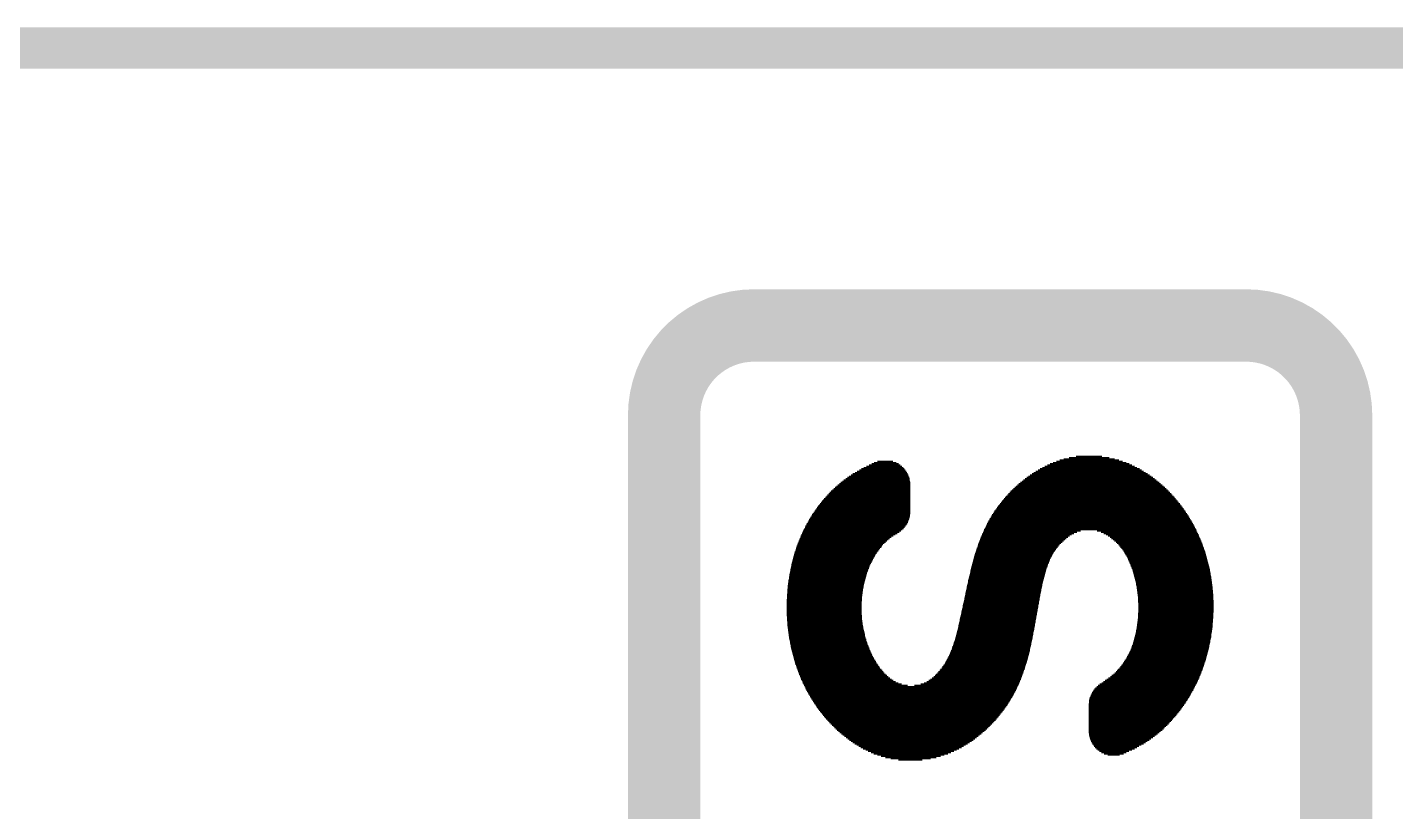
# Model space of a CAD drawing. Extents: x 1.8 to 21.7, y 5 to 12.1.
# Drawn here: x 18.251 to 19.575, y 10.527 to 11.285 of the extents above; entities that cross this region are included whole.
import ezdxf

# ---------------------------------------------------------------- set-up
doc = ezdxf.new("R2010")
doc.units = 0
doc.header["$MEASUREMENT"] = 0
doc.layers.get('0').update_dxf_attribs({"linetype": 'CONTINUOUS'})

msp = doc.modelspace()

# ---------------------------------------------------------------- linework, layer by layer
at = {"linetype": 'CONTINUOUS'}
for p, q in [((19.2503, 10.8668), (19.3072, 10.8668)), ((19.2542, 10.868), (19.303, 10.868)), ((19.2592, 10.8692), (19.2978, 10.8692)), ((19.266, 10.8704), (19.2907, 10.8704)), ((19.05, 10.8536), (19.1028, 10.8536)), ((19.0521, 10.8548), (19.1022, 10.8548)), ((19.0542, 10.856), (19.1014, 10.856)), ((19.0563, 10.8572), (19.1006, 10.8572)), ((19.0583, 10.8584), (19.0996, 10.8584)), ((19.0606, 10.8596), (19.0985, 10.8596)), ((19.0631, 10.8608), (19.0972, 10.8608)), ((19.0657, 10.862), (19.0957, 10.862)), ((19.0682, 10.8632), (19.094, 10.8632)), ((19.0707, 10.8644), (19.0918, 10.8644)), ((19.0739, 10.8656), (19.0887, 10.8656)), ((19.2233, 10.8536), (19.335, 10.8536)), ((19.2251, 10.8548), (19.3331, 10.8548)), ((19.2271, 10.856), (19.3312, 10.856)), ((19.2291, 10.8572), (19.3291, 10.8572)), ((19.2311, 10.8584), (19.3271, 10.8584)), ((19.2334, 10.8596), (19.3248, 10.8596)), ((19.2357, 10.8608), (19.3224, 10.8608)), ((19.2381, 10.862), (19.3199, 10.862)), ((19.2408, 10.8632), (19.3171, 10.8632)), ((19.2436, 10.8644), (19.3142, 10.8644)), ((19.2468, 10.8656), (19.3108, 10.8656)), ((19.0327, 10.8404), (19.1054, 10.8404)), ((19.0341, 10.8416), (19.1054, 10.8416)), ((19.0355, 10.8428), (19.1054, 10.8428)), ((19.0369, 10.844), (19.1054, 10.844)), ((19.0384, 10.8452), (19.1053, 10.8452)), ((19.0398, 10.8464), (19.1051, 10.8464)), ((19.0413, 10.8476), (19.1049, 10.8476)), ((19.0431, 10.8488), (19.1046, 10.8488)), ((19.0448, 10.85), (19.1043, 10.85)), ((19.0465, 10.8512), (19.1039, 10.8512)), ((19.0482, 10.8524), (19.1034, 10.8524)), ((19.2066, 10.8404), (19.3517, 10.8404)), ((19.208, 10.8416), (19.3504, 10.8416)), ((19.2093, 10.8428), (19.3491, 10.8428)), ((19.2106, 10.844), (19.3477, 10.844)), ((19.2121, 10.8452), (19.3463, 10.8452)), ((19.2136, 10.8464), (19.3448, 10.8464)), ((19.215, 10.8476), (19.3433, 10.8476)), ((19.2166, 10.8488), (19.3418, 10.8488)), ((19.2182, 10.85), (19.3401, 10.85)), ((19.2198, 10.8512), (19.3385, 10.8512)), ((19.2215, 10.8524), (19.3368, 10.8524)), ((19.0203, 10.8271), (19.1054, 10.8271)), ((19.0213, 10.8283), (19.1054, 10.8283)), ((19.0223, 10.8295), (19.1054, 10.8295)), ((19.0234, 10.8307), (19.1054, 10.8307)), ((19.0245, 10.8319), (19.1054, 10.8319)), ((19.0255, 10.8331), (19.1054, 10.8331)), ((19.0266, 10.8343), (19.1054, 10.8343)), ((19.0278, 10.8355), (19.1054, 10.8355)), ((19.029, 10.8368), (19.1054, 10.8368)), ((19.0302, 10.838), (19.1054, 10.838)), ((19.0315, 10.8392), (19.1054, 10.8392)), ((19.1943, 10.8271), (19.3641, 10.8271)), ((19.1952, 10.8283), (19.3631, 10.8283)), ((19.1962, 10.8295), (19.3621, 10.8295)), ((19.1973, 10.8307), (19.3611, 10.8307)), ((19.1984, 10.8319), (19.36, 10.8319)), ((19.1995, 10.8331), (19.3589, 10.8331)), ((19.2006, 10.8343), (19.3578, 10.8343)), ((19.2017, 10.8355), (19.3566, 10.8355)), ((19.2029, 10.8368), (19.3554, 10.8368)), ((19.2041, 10.838), (19.3542, 10.838)), ((19.2053, 10.8392), (19.353, 10.8392)), ((19.0106, 10.8139), (19.1052, 10.8139)), ((19.0114, 10.8151), (19.1053, 10.8151)), ((19.0122, 10.8163), (19.1054, 10.8163)), ((19.0131, 10.8175), (19.1054, 10.8175)), ((19.0139, 10.8187), (19.1054, 10.8187)), ((19.0148, 10.8199), (19.1054, 10.8199)), ((19.0156, 10.8211), (19.1054, 10.8211)), ((19.0165, 10.8223), (19.1054, 10.8223)), ((19.0175, 10.8235), (19.1054, 10.8235)), ((19.0184, 10.8247), (19.1054, 10.8247)), ((19.0193, 10.8259), (19.1054, 10.8259)), ((19.1848, 10.8139), (19.3738, 10.8139)), ((19.1856, 10.8151), (19.373, 10.8151)), ((19.1863, 10.8163), (19.3722, 10.8163)), ((19.1871, 10.8175), (19.3713, 10.8175)), ((19.1879, 10.8187), (19.3705, 10.8187)), ((19.1888, 10.8199), (19.3697, 10.8199)), ((19.1896, 10.8211), (19.3688, 10.8211)), ((19.1905, 10.8223), (19.3679, 10.8223)), ((19.1914, 10.8235), (19.367, 10.8235)), ((19.1923, 10.8247), (19.3661, 10.8247)), ((19.1933, 10.8259), (19.3651, 10.8259)), ((19.0031, 10.8006), (19.099, 10.8006)), ((19.0037, 10.8018), (19.1, 10.8018)), ((19.0043, 10.8031), (19.101, 10.8031)), ((19.005, 10.8043), (19.1018, 10.8043)), ((19.0056, 10.8055), (19.1025, 10.8055)), ((19.0063, 10.8067), (19.1031, 10.8067)), ((19.007, 10.8079), (19.1036, 10.8079)), ((19.0076, 10.8091), (19.1041, 10.8091)), ((19.0084, 10.8103), (19.1045, 10.8103)), ((19.0091, 10.8115), (19.1048, 10.8115)), ((19.0099, 10.8127), (19.105, 10.8127)), ((19.1776, 10.8006), (19.3813, 10.8006)), ((19.1782, 10.8018), (19.3807, 10.8018)), ((19.1788, 10.8031), (19.3801, 10.8031)), ((19.1794, 10.8043), (19.3794, 10.8043)), ((19.18, 10.8055), (19.3788, 10.8055)), ((19.1806, 10.8067), (19.3781, 10.8067)), ((19.1813, 10.8079), (19.3774, 10.8079)), ((19.182, 10.8091), (19.3767, 10.8091)), ((19.1826, 10.8103), (19.376, 10.8103)), ((19.1833, 10.8115), (19.3753, 10.8115)), ((19.184, 10.8127), (19.3745, 10.8127)), ((18.9973, 10.7874), (19.0814, 10.7874)), ((18.9977, 10.7886), (19.0827, 10.7886)), ((18.9982, 10.7898), (19.084, 10.7898)), ((18.9987, 10.791), (19.0855, 10.791)), ((18.9992, 10.7922), (19.0871, 10.7922)), ((18.9997, 10.7934), (19.0889, 10.7934)), ((19.0002, 10.7946), (19.0909, 10.7946)), ((19.0008, 10.7958), (19.0929, 10.7958)), ((19.0013, 10.797), (19.0948, 10.797)), ((19.0019, 10.7982), (19.0964, 10.7982)), ((19.0025, 10.7994), (19.0978, 10.7994)), ((19.1721, 10.7874), (19.2523, 10.7874)), ((19.1726, 10.7886), (19.2536, 10.7886)), ((19.173, 10.7898), (19.2549, 10.7898)), ((19.1735, 10.791), (19.2563, 10.791)), ((19.1739, 10.7922), (19.2579, 10.7922)), ((19.1744, 10.7934), (19.2596, 10.7934)), ((19.1749, 10.7946), (19.2616, 10.7946)), ((19.1755, 10.7958), (19.2638, 10.7958)), ((19.176, 10.797), (19.2665, 10.797)), ((19.1765, 10.7982), (19.2701, 10.7982)), ((19.177, 10.7994), (19.3819, 10.7994)), ((19.2864, 10.7982), (19.3825, 10.7982)), ((19.29, 10.797), (19.3831, 10.797)), ((19.2927, 10.7958), (19.3837, 10.7958)), ((19.2949, 10.7946), (19.3842, 10.7946)), ((19.2969, 10.7934), (19.3847, 10.7934)), ((19.2987, 10.7922), (19.3852, 10.7922)), ((19.3003, 10.791), (19.3858, 10.791)), ((19.3018, 10.7898), (19.3863, 10.7898)), ((19.3032, 10.7886), (19.3868, 10.7886)), ((19.3045, 10.7874), (19.3872, 10.7874)), ((18.9929, 10.7742), (19.0712, 10.7742)), ((18.9932, 10.7754), (19.072, 10.7754)), ((18.9936, 10.7766), (19.0728, 10.7766)), ((18.994, 10.7778), (19.0736, 10.7778)), ((18.9944, 10.779), (19.0744, 10.779)), ((18.9947, 10.7802), (19.0753, 10.7802)), ((18.9951, 10.7814), (19.0762, 10.7814)), ((18.9955, 10.7826), (19.0772, 10.7826)), ((18.9959, 10.7838), (19.0781, 10.7838)), ((18.9964, 10.785), (19.0791, 10.785)), ((18.9968, 10.7862), (19.0803, 10.7862)), ((19.1677, 10.7742), (19.2424, 10.7742)), ((19.1681, 10.7754), (19.2431, 10.7754)), ((19.1684, 10.7766), (19.2438, 10.7766)), ((19.1688, 10.7778), (19.2445, 10.7778)), ((19.1692, 10.779), (19.2453, 10.779)), ((19.1696, 10.7802), (19.2462, 10.7802)), ((19.17, 10.7814), (19.247, 10.7814)), ((19.1704, 10.7826), (19.248, 10.7826)), ((19.1708, 10.7838), (19.249, 10.7838)), ((19.1712, 10.785), (19.25, 10.785)), ((19.1716, 10.7862), (19.2511, 10.7862)), ((19.3057, 10.7862), (19.3877, 10.7862)), ((19.3068, 10.785), (19.3882, 10.785)), ((19.3079, 10.7838), (19.3886, 10.7838)), ((19.3089, 10.7826), (19.389, 10.7826)), ((19.3098, 10.7814), (19.3894, 10.7814)), ((19.3107, 10.7802), (19.3899, 10.7802)), ((19.3116, 10.779), (19.3903, 10.779)), ((19.3124, 10.7778), (19.3907, 10.7778)), ((19.3131, 10.7766), (19.391, 10.7766)), ((19.3138, 10.7754), (19.3914, 10.7754)), ((19.3145, 10.7742), (19.3918, 10.7742)), ((18.9897, 10.7609), (19.0648, 10.7609)), ((18.9899, 10.7621), (19.0653, 10.7621)), ((18.9902, 10.7633), (19.0657, 10.7633)), ((18.9905, 10.7645), (19.0662, 10.7645)), ((18.9907, 10.7657), (19.0668, 10.7657)), ((18.991, 10.7669), (19.0673, 10.7669)), ((18.9913, 10.7681), (19.0679, 10.7681)), ((18.9916, 10.7694), (19.0685, 10.7694)), ((18.9919, 10.7706), (19.0692, 10.7706)), ((18.9922, 10.7718), (19.0698, 10.7718)), ((18.9926, 10.773), (19.0705, 10.773)), ((19.1642, 10.7609), (19.237, 10.7609)), ((19.1645, 10.7621), (19.2373, 10.7621)), ((19.1648, 10.7633), (19.2378, 10.7633)), ((19.1651, 10.7645), (19.2382, 10.7645)), ((19.1654, 10.7657), (19.2386, 10.7657)), ((19.1657, 10.7669), (19.2391, 10.7669)), ((19.166, 10.7681), (19.2396, 10.7681)), ((19.1664, 10.7694), (19.2401, 10.7694)), ((19.1667, 10.7706), (19.2406, 10.7706)), ((19.1671, 10.7718), (19.2412, 10.7718)), ((19.1674, 10.773), (19.2417, 10.773)), ((19.3152, 10.773), (19.3921, 10.773)), ((19.3158, 10.7718), (19.3925, 10.7718)), ((19.3164, 10.7706), (19.3928, 10.7706)), ((19.317, 10.7694), (19.3931, 10.7694)), ((19.3175, 10.7681), (19.3934, 10.7681)), ((19.318, 10.7669), (19.3937, 10.7669)), ((19.3185, 10.7657), (19.394, 10.7657)), ((19.319, 10.7645), (19.3943, 10.7645)), ((19.3195, 10.7633), (19.3946, 10.7633)), ((19.3199, 10.7621), (19.3948, 10.7621)), ((19.3203, 10.7609), (19.3951, 10.7609)), ((18.9875, 10.7477), (19.0609, 10.7477)), ((18.9877, 10.7489), (19.0612, 10.7489)), ((18.9878, 10.7501), (19.0615, 10.7501)), ((18.988, 10.7513), (19.0618, 10.7513)), ((18.9882, 10.7525), (19.0621, 10.7525)), ((18.9884, 10.7537), (19.0624, 10.7537)), ((18.9886, 10.7549), (19.0628, 10.7549)), ((18.9888, 10.7561), (19.0631, 10.7561)), ((18.989, 10.7573), (19.0635, 10.7573)), ((18.9892, 10.7585), (19.0639, 10.7585)), ((18.9895, 10.7597), (19.0643, 10.7597)), ((19.1611, 10.7477), (19.2335, 10.7477)), ((19.1614, 10.7489), (19.2338, 10.7489)), ((19.1616, 10.7501), (19.234, 10.7501)), ((19.1619, 10.7513), (19.2343, 10.7513)), ((19.1622, 10.7525), (19.2346, 10.7525)), ((19.1625, 10.7537), (19.2349, 10.7537)), ((19.1628, 10.7549), (19.2352, 10.7549)), ((19.163, 10.7561), (19.2355, 10.7561)), ((19.1633, 10.7573), (19.2359, 10.7573)), ((19.1636, 10.7585), (19.2362, 10.7585)), ((19.1639, 10.7597), (19.2366, 10.7597)), ((19.3207, 10.7597), (19.3953, 10.7597)), ((19.3211, 10.7585), (19.3956, 10.7585)), ((19.3215, 10.7573), (19.3958, 10.7573)), ((19.3218, 10.7561), (19.396, 10.7561)), ((19.3221, 10.7549), (19.3962, 10.7549)), ((19.3225, 10.7537), (19.3964, 10.7537)), ((19.3228, 10.7525), (19.3966, 10.7525)), ((19.3231, 10.7513), (19.3968, 10.7513)), ((19.3233, 10.7501), (19.397, 10.7501)), ((19.3236, 10.7489), (19.3971, 10.7489)), ((19.3239, 10.7477), (19.3973, 10.7477)), ((18.9863, 10.7344), (19.0588, 10.7344)), ((18.9864, 10.7357), (19.0589, 10.7357)), ((18.9865, 10.7369), (19.059, 10.7369)), ((18.9866, 10.7381), (19.0592, 10.7381)), ((18.9867, 10.7393), (19.0594, 10.7393)), ((18.9868, 10.7405), (19.0595, 10.7405)), ((18.9869, 10.7417), (19.0597, 10.7417)), ((18.987, 10.7429), (19.06, 10.7429)), ((18.9871, 10.7441), (19.0602, 10.7441)), ((18.9872, 10.7453), (19.0604, 10.7453)), ((18.9874, 10.7465), (19.0607, 10.7465)), ((19.1583, 10.7344), (19.2308, 10.7344)), ((19.1585, 10.7357), (19.231, 10.7357)), ((19.1588, 10.7369), (19.2313, 10.7369)), ((19.159, 10.7381), (19.2315, 10.7381)), ((19.1593, 10.7393), (19.2318, 10.7393)), ((19.1595, 10.7405), (19.232, 10.7405)), ((19.1598, 10.7417), (19.2322, 10.7417)), ((19.1601, 10.7429), (19.2325, 10.7429)), ((19.1603, 10.7441), (19.2327, 10.7441)), ((19.1606, 10.7453), (19.233, 10.7453)), ((19.1609, 10.7465), (19.2332, 10.7465)), ((19.3241, 10.7465), (19.3974, 10.7465)), ((19.3243, 10.7453), (19.3976, 10.7453)), ((19.3245, 10.7441), (19.3977, 10.7441)), ((19.3247, 10.7429), (19.3978, 10.7429)), ((19.3249, 10.7417), (19.398, 10.7417)), ((19.3251, 10.7405), (19.3981, 10.7405)), ((19.3253, 10.7393), (19.3982, 10.7393)), ((19.3254, 10.7381), (19.3983, 10.7381)), ((19.3256, 10.7369), (19.3984, 10.7369)), ((19.3257, 10.7357), (19.3984, 10.7357)), ((19.3258, 10.7344), (19.3985, 10.7344)), ((18.9861, 10.7296), (19.0584, 10.7296)), ((18.9861, 10.7284), (19.0583, 10.7284)), ((18.9861, 10.7272), (19.0583, 10.7272)), ((18.9861, 10.726), (19.0583, 10.726)), ((18.9861, 10.7248), (19.0582, 10.7248)), ((18.9861, 10.7236), (19.0583, 10.7236)), ((18.9861, 10.7224), (19.0583, 10.7224)), ((18.9861, 10.7212), (19.0583, 10.7212)), ((18.9862, 10.732), (19.0586, 10.732)), ((18.9862, 10.7308), (19.0585, 10.7308)), ((18.9863, 10.7332), (19.0587, 10.7332)), ((19.1555, 10.7212), (19.2285, 10.7212)), ((19.1557, 10.7224), (19.2287, 10.7224)), ((19.156, 10.7236), (19.2289, 10.7236)), ((19.1562, 10.7248), (19.2291, 10.7248)), ((19.1565, 10.726), (19.2293, 10.726)), ((19.1567, 10.7272), (19.2295, 10.7272)), ((19.157, 10.7284), (19.2297, 10.7284)), ((19.1573, 10.7296), (19.23, 10.7296)), ((19.1575, 10.7308), (19.2302, 10.7308)), ((19.1578, 10.732), (19.2304, 10.732)), ((19.158, 10.7332), (19.2306, 10.7332)), ((19.3259, 10.7332), (19.3985, 10.7332)), ((19.326, 10.732), (19.3986, 10.732)), ((19.3261, 10.7308), (19.3987, 10.7308)), ((19.3261, 10.7296), (19.3987, 10.7296)), ((19.3262, 10.7284), (19.3987, 10.7284)), ((19.3262, 10.7272), (19.3987, 10.7272)), ((19.3262, 10.726), (19.3987, 10.726)), ((19.3262, 10.7224), (19.3987, 10.7224)), ((19.3262, 10.7212), (19.3987, 10.7212)), ((19.3263, 10.7248), (19.3987, 10.7248)), ((19.3263, 10.7236), (19.3987, 10.7236)), ((18.9861, 10.72), (19.0583, 10.72)), ((18.9862, 10.7188), (19.0584, 10.7188)), ((18.9862, 10.7176), (19.0584, 10.7176)), ((18.9862, 10.7164), (19.0585, 10.7164)), ((18.9863, 10.7152), (19.0586, 10.7152)), ((18.9864, 10.714), (19.0587, 10.714)), ((18.9865, 10.7128), (19.0588, 10.7128)), ((18.9865, 10.7116), (19.059, 10.7116)), ((18.9866, 10.7104), (19.0591, 10.7104)), ((18.9867, 10.7092), (19.0593, 10.7092)), ((18.9868, 10.708), (19.0594, 10.708)), ((19.1525, 10.708), (19.2261, 10.708)), ((19.1528, 10.7092), (19.2263, 10.7092)), ((19.1531, 10.7104), (19.2265, 10.7104)), ((19.1534, 10.7116), (19.2267, 10.7116)), ((19.1536, 10.7128), (19.227, 10.7128)), ((19.1539, 10.714), (19.2272, 10.714)), ((19.1542, 10.7152), (19.2274, 10.7152)), ((19.1544, 10.7164), (19.2276, 10.7164)), ((19.1547, 10.7176), (19.2278, 10.7176)), ((19.155, 10.7188), (19.228, 10.7188)), ((19.1552, 10.72), (19.2282, 10.72)), ((19.3251, 10.708), (19.3979, 10.708)), ((19.3253, 10.7092), (19.398, 10.7092)), ((19.3254, 10.7104), (19.3981, 10.7104)), ((19.3256, 10.7116), (19.3982, 10.7116)), ((19.3257, 10.7128), (19.3983, 10.7128)), ((19.3258, 10.714), (19.3984, 10.714)), ((19.3259, 10.7152), (19.3985, 10.7152)), ((19.326, 10.7164), (19.3985, 10.7164)), ((19.3261, 10.7188), (19.3986, 10.7188)), ((19.3261, 10.7176), (19.3986, 10.7176)), ((19.3262, 10.72), (19.3987, 10.72)), ((18.9869, 10.7068), (19.0596, 10.7068)), ((18.9871, 10.7056), (19.0598, 10.7056)), ((18.9872, 10.7044), (19.06, 10.7044)), ((18.9873, 10.7032), (19.0603, 10.7032)), ((18.9875, 10.702), (19.0605, 10.702)), ((18.9876, 10.7008), (19.0608, 10.7008)), ((18.9878, 10.6995), (19.0611, 10.6995)), ((18.988, 10.6983), (19.0614, 10.6983)), ((18.9881, 10.6971), (19.0616, 10.6971)), ((18.9883, 10.6959), (19.062, 10.6959)), ((18.9885, 10.6947), (19.0623, 10.6947)), ((19.1492, 10.6947), (19.2236, 10.6947)), ((19.1495, 10.6959), (19.2238, 10.6959)), ((19.1498, 10.6971), (19.2241, 10.6971)), ((19.1502, 10.6983), (19.2243, 10.6983)), ((19.1505, 10.6995), (19.2245, 10.6995)), ((19.1508, 10.7008), (19.2248, 10.7008)), ((19.1511, 10.702), (19.225, 10.702)), ((19.1514, 10.7032), (19.2252, 10.7032)), ((19.1517, 10.7044), (19.2254, 10.7044)), ((19.152, 10.7056), (19.2257, 10.7056)), ((19.1523, 10.7068), (19.2259, 10.7068)), ((19.3224, 10.6947), (19.3961, 10.6947)), ((19.3228, 10.6959), (19.3964, 10.6959)), ((19.3231, 10.6971), (19.3965, 10.6971)), ((19.3233, 10.6983), (19.3967, 10.6983)), ((19.3236, 10.6995), (19.3969, 10.6995)), ((19.3239, 10.7008), (19.3971, 10.7008)), ((19.3241, 10.702), (19.3972, 10.702)), ((19.3243, 10.7032), (19.3974, 10.7032)), ((19.3245, 10.7044), (19.3975, 10.7044)), ((19.3247, 10.7056), (19.3977, 10.7056)), ((19.3249, 10.7068), (19.3978, 10.7068)), ((18.9887, 10.6935), (19.0627, 10.6935)), ((18.989, 10.6923), (19.063, 10.6923)), ((18.9892, 10.6911), (19.0634, 10.6911)), ((18.9894, 10.6899), (19.0638, 10.6899)), ((18.9896, 10.6887), (19.0642, 10.6887)), ((18.9899, 10.6875), (19.0647, 10.6875)), ((18.9901, 10.6863), (19.0651, 10.6863)), ((18.9904, 10.6851), (19.0656, 10.6851)), ((18.9907, 10.6839), (19.0661, 10.6839)), ((18.9909, 10.6827), (19.0666, 10.6827)), ((18.9912, 10.6815), (19.0671, 10.6815)), ((19.1447, 10.6815), (19.2207, 10.6815)), ((19.1452, 10.6827), (19.221, 10.6827)), ((19.1456, 10.6839), (19.2212, 10.6839)), ((19.1461, 10.6851), (19.2215, 10.6851)), ((19.1465, 10.6863), (19.2218, 10.6863)), ((19.1469, 10.6875), (19.2221, 10.6875)), ((19.1473, 10.6887), (19.2223, 10.6887)), ((19.1477, 10.6899), (19.2226, 10.6899)), ((19.1481, 10.6911), (19.2228, 10.6911)), ((19.1485, 10.6923), (19.2231, 10.6923)), ((19.1488, 10.6935), (19.2233, 10.6935)), ((19.3178, 10.6815), (19.3933, 10.6815)), ((19.3184, 10.6827), (19.3937, 10.6827)), ((19.3189, 10.6839), (19.3939, 10.6839)), ((19.3194, 10.6851), (19.3942, 10.6851)), ((19.3198, 10.6863), (19.3945, 10.6863)), ((19.3202, 10.6875), (19.3947, 10.6875)), ((19.3207, 10.6887), (19.395, 10.6887)), ((19.321, 10.6899), (19.3953, 10.6899)), ((19.3214, 10.6911), (19.3955, 10.6911)), ((19.3218, 10.6923), (19.3957, 10.6923)), ((19.3221, 10.6935), (19.3959, 10.6935)), ((18.9915, 10.6803), (19.0677, 10.6803)), ((18.9919, 10.6791), (19.0682, 10.6791)), ((18.9922, 10.6779), (19.0688, 10.6779)), ((18.9925, 10.6767), (19.0694, 10.6767)), ((18.9928, 10.6755), (19.0701, 10.6755)), ((18.9932, 10.6743), (19.0707, 10.6743)), ((18.9935, 10.6731), (19.0714, 10.6731)), ((18.9939, 10.6719), (19.0721, 10.6719)), ((18.9943, 10.6707), (19.0729, 10.6707)), ((18.9946, 10.6695), (19.0737, 10.6695)), ((18.995, 10.6683), (19.0745, 10.6683)), ((19.1376, 10.6683), (19.217, 10.6683)), ((19.1385, 10.6695), (19.2174, 10.6695)), ((19.1392, 10.6707), (19.2178, 10.6707)), ((19.14, 10.6719), (19.2182, 10.6719)), ((19.1406, 10.6731), (19.2185, 10.6731)), ((19.1413, 10.6743), (19.2188, 10.6743)), ((19.1419, 10.6755), (19.2191, 10.6755)), ((19.1425, 10.6767), (19.2194, 10.6767)), ((19.1431, 10.6779), (19.2198, 10.6779)), ((19.1437, 10.6791), (19.2201, 10.6791)), ((19.1442, 10.6803), (19.2204, 10.6803)), ((19.3097, 10.6683), (19.3894, 10.6683)), ((19.3107, 10.6695), (19.3899, 10.6695)), ((19.3115, 10.6707), (19.3902, 10.6707)), ((19.3124, 10.6719), (19.3906, 10.6719)), ((19.3132, 10.6731), (19.391, 10.6731)), ((19.3139, 10.6743), (19.3913, 10.6743)), ((19.3147, 10.6755), (19.3917, 10.6755)), ((19.3154, 10.6767), (19.3921, 10.6767)), ((19.316, 10.6779), (19.3924, 10.6779)), ((19.3167, 10.6791), (19.3927, 10.6791)), ((19.3172, 10.6803), (19.393, 10.6803)), ((18.9955, 10.6671), (19.0753, 10.6671)), ((18.9959, 10.6658), (19.0762, 10.6658)), ((18.9963, 10.6646), (19.0772, 10.6646)), ((18.9967, 10.6634), (19.0782, 10.6634)), ((18.9972, 10.6622), (19.0792, 10.6622)), ((18.9976, 10.661), (19.0804, 10.661)), ((18.9981, 10.6598), (19.0815, 10.6598)), ((18.9986, 10.6586), (19.0828, 10.6586)), ((18.999, 10.6574), (19.0842, 10.6574)), ((18.9996, 10.6562), (19.0857, 10.6562)), ((19.0001, 10.655), (19.0873, 10.655)), ((19.1252, 10.655), (19.2124, 10.655)), ((19.1268, 10.6562), (19.2129, 10.6562)), ((19.1282, 10.6574), (19.2133, 10.6574)), ((19.1295, 10.6586), (19.2138, 10.6586)), ((19.1307, 10.6598), (19.2142, 10.6598)), ((19.1318, 10.661), (19.2147, 10.661)), ((19.1329, 10.6622), (19.2151, 10.6622)), ((19.134, 10.6634), (19.2155, 10.6634)), ((19.1349, 10.6646), (19.2159, 10.6646)), ((19.1359, 10.6658), (19.2163, 10.6658)), ((19.1368, 10.6671), (19.2167, 10.6671)), ((19.2957, 10.655), (19.3843, 10.655)), ((19.2974, 10.6562), (19.3848, 10.6562)), ((19.2991, 10.6574), (19.3853, 10.6574)), ((19.3006, 10.6586), (19.3858, 10.6586)), ((19.302, 10.6598), (19.3863, 10.6598)), ((19.3033, 10.661), (19.3868, 10.661)), ((19.3045, 10.6622), (19.3873, 10.6622)), ((19.3057, 10.6634), (19.3877, 10.6634)), ((19.3067, 10.6646), (19.3882, 10.6646)), ((19.3078, 10.6658), (19.3886, 10.6658)), ((19.3088, 10.6671), (19.389, 10.6671)), ((19.0006, 10.6538), (19.0891, 10.6538)), ((19.0011, 10.6526), (19.0912, 10.6526)), ((19.0017, 10.6514), (19.0937, 10.6514)), ((19.0022, 10.6502), (19.0969, 10.6502)), ((19.0028, 10.649), (19.1029, 10.649)), ((19.0034, 10.6478), (19.2093, 10.6478)), ((19.004, 10.6466), (19.2087, 10.6466)), ((19.0046, 10.6454), (19.2081, 10.6454)), ((19.0052, 10.6442), (19.2075, 10.6442)), ((19.0059, 10.643), (19.2069, 10.643)), ((19.0066, 10.6418), (19.2063, 10.6418)), ((19.1097, 10.649), (19.2098, 10.649)), ((19.1158, 10.6502), (19.2104, 10.6502)), ((19.119, 10.6514), (19.2109, 10.6514)), ((19.1215, 10.6526), (19.2114, 10.6526)), ((19.1234, 10.6538), (19.2119, 10.6538)), ((19.2813, 10.6418), (19.3776, 10.6418)), ((19.282, 10.643), (19.3783, 10.643)), ((19.2828, 10.6442), (19.379, 10.6442)), ((19.2837, 10.6454), (19.3796, 10.6454)), ((19.2848, 10.6466), (19.3802, 10.6466)), ((19.286, 10.6478), (19.3808, 10.6478)), ((19.2874, 10.649), (19.3814, 10.649)), ((19.289, 10.6502), (19.3821, 10.6502)), ((19.2907, 10.6514), (19.3826, 10.6514)), ((19.2924, 10.6526), (19.3832, 10.6526)), ((19.2941, 10.6538), (19.3837, 10.6538)), ((19.0072, 10.6406), (19.2056, 10.6406)), ((19.0079, 10.6394), (19.205, 10.6394)), ((19.0086, 10.6382), (19.2043, 10.6382)), ((19.0093, 10.637), (19.2036, 10.637)), ((19.0101, 10.6358), (19.2029, 10.6358)), ((19.0108, 10.6346), (19.2022, 10.6346)), ((19.0115, 10.6334), (19.2014, 10.6334)), ((19.0124, 10.6321), (19.2006, 10.6321)), ((19.0132, 10.6309), (19.1999, 10.6309)), ((19.014, 10.6297), (19.1991, 10.6297)), ((19.0148, 10.6285), (19.1983, 10.6285)), ((19.2783, 10.6309), (19.3708, 10.6309)), ((19.2783, 10.6297), (19.37, 10.6297)), ((19.2783, 10.6285), (19.3691, 10.6285)), ((19.2784, 10.6321), (19.3716, 10.6321)), ((19.2785, 10.6334), (19.3724, 10.6334)), ((19.2787, 10.6346), (19.3732, 10.6346)), ((19.2789, 10.6358), (19.374, 10.6358)), ((19.2793, 10.637), (19.3748, 10.637)), ((19.2797, 10.6382), (19.3755, 10.6382)), ((19.2801, 10.6394), (19.3762, 10.6394)), ((19.2807, 10.6406), (19.3769, 10.6406)), ((19.0156, 10.6273), (19.1974, 10.6273)), ((19.0165, 10.6261), (19.1965, 10.6261)), ((19.0174, 10.6249), (19.1956, 10.6249)), ((19.0183, 10.6237), (19.1948, 10.6237)), ((19.0192, 10.6225), (19.1938, 10.6225)), ((19.0202, 10.6213), (19.1928, 10.6213)), ((19.0212, 10.6201), (19.1919, 10.6201)), ((19.0222, 10.6189), (19.1909, 10.6189)), ((19.0232, 10.6177), (19.1899, 10.6177)), ((19.0243, 10.6165), (19.1888, 10.6165)), ((19.0254, 10.6153), (19.1878, 10.6153)), ((19.2783, 10.6273), (19.3682, 10.6273)), ((19.2783, 10.6261), (19.3674, 10.6261)), ((19.2783, 10.6249), (19.3665, 10.6249)), ((19.2783, 10.6237), (19.3655, 10.6237)), ((19.2783, 10.6225), (19.3646, 10.6225)), ((19.2783, 10.6213), (19.3636, 10.6213)), ((19.2783, 10.6201), (19.3626, 10.6201)), ((19.2783, 10.6189), (19.3617, 10.6189)), ((19.2783, 10.6177), (19.3606, 10.6177)), ((19.2783, 10.6165), (19.3595, 10.6165)), ((19.2783, 10.6153), (19.3585, 10.6153)), ((19.0264, 10.6141), (19.1867, 10.6141)), ((19.0275, 10.6129), (19.1856, 10.6129)), ((19.0287, 10.6117), (19.1844, 10.6117)), ((19.0299, 10.6105), (19.1832, 10.6105)), ((19.0311, 10.6093), (19.182, 10.6093)), ((19.0323, 10.6081), (19.1808, 10.6081)), ((19.0336, 10.6069), (19.1795, 10.6069)), ((19.0349, 10.6057), (19.1782, 10.6057)), ((19.0362, 10.6045), (19.1769, 10.6045)), ((19.0375, 10.6033), (19.1755, 10.6033)), ((19.039, 10.6021), (19.1741, 10.6021)), ((19.2783, 10.6141), (19.3574, 10.6141)), ((19.2783, 10.6129), (19.3564, 10.6129)), ((19.2783, 10.6117), (19.3552, 10.6117)), ((19.2783, 10.6105), (19.3539, 10.6105)), ((19.2783, 10.6093), (19.3527, 10.6093)), ((19.2783, 10.6081), (19.3515, 10.6081)), ((19.2783, 10.6069), (19.3503, 10.6069)), ((19.2783, 10.6057), (19.349, 10.6057)), ((19.2783, 10.6045), (19.3475, 10.6045)), ((19.2783, 10.6033), (19.3461, 10.6033)), ((19.2785, 10.6021), (19.3447, 10.6021)), ((19.0404, 10.6009), (19.1726, 10.6009)), ((19.0419, 10.5997), (19.1712, 10.5997)), ((19.0434, 10.5984), (19.1696, 10.5984)), ((19.045, 10.5972), (19.168, 10.5972)), ((19.0466, 10.596), (19.1664, 10.596)), ((19.0483, 10.5948), (19.1646, 10.5948)), ((19.0501, 10.5936), (19.1628, 10.5936)), ((19.0519, 10.5924), (19.161, 10.5924)), ((19.0538, 10.5912), (19.159, 10.5912)), ((19.0558, 10.59), (19.1569, 10.59)), ((19.0578, 10.5888), (19.1549, 10.5888)), ((19.2786, 10.6009), (19.3432, 10.6009)), ((19.2789, 10.5997), (19.3417, 10.5997)), ((19.2792, 10.5984), (19.34, 10.5984)), ((19.2796, 10.5972), (19.3383, 10.5972)), ((19.28, 10.596), (19.3366, 10.596)), ((19.2805, 10.5948), (19.3348, 10.5948)), ((19.2811, 10.5936), (19.3331, 10.5936)), ((19.2818, 10.5924), (19.331, 10.5924)), ((19.2826, 10.5912), (19.3288, 10.5912)), ((19.2835, 10.59), (19.3267, 10.59)), ((19.2845, 10.5888), (19.3246, 10.5888)), ((19.0601, 10.5876), (19.1525, 10.5876)), ((19.0624, 10.5864), (19.1501, 10.5864)), ((19.0648, 10.5852), (19.1475, 10.5852)), ((19.0676, 10.584), (19.1448, 10.584)), ((19.0704, 10.5828), (19.1418, 10.5828)), ((19.0737, 10.5816), (19.1384, 10.5816)), ((19.0773, 10.5804), (19.1346, 10.5804)), ((19.0815, 10.5792), (19.1304, 10.5792)), ((19.0868, 10.578), (19.1251, 10.578)), ((19.0942, 10.5768), (19.117, 10.5768)), ((19.2857, 10.5876), (19.3223, 10.5876)), ((19.287, 10.5864), (19.3197, 10.5864)), ((19.2886, 10.5852), (19.317, 10.5852)), ((19.2906, 10.584), (19.3144, 10.584)), ((19.293, 10.5828), (19.3117, 10.5828)), ((19.2967, 10.5816), (19.308, 10.5816))]:
    msp.add_line(p, q, dxfattribs=at)
at = {"linetype": 'CONTINUOUS', "const_width": 0.04}
msp.add_lwpolyline([(20.49, 6.315), (20.49, 11.185, 0.414214), (20.41, 11.265), (3.09, 11.265, 0.414214), (3.01, 11.185), (3.01, 6.315, 0.414214), (3.09, 6.235), (20.41, 6.235, 0.414214)], format="xyb", close=True, dxfattribs=at)
at = {"linetype": 'CONTINUOUS', "const_width": 0.07}
for points in [[(18.9544, 10.9968, 0.414214), (18.8674, 10.9098, 0.414214)], [(19.5174, 10.9098, 0.414214), (19.4304, 10.9968, 0.414214)]]:
    msp.add_lwpolyline(points, format="xyb", dxfattribs=at)
for points in [[(18.9544, 10.9968), (19.4304, 10.9968)], [(18.8674, 10.9098), (18.8674, 9.9138)], [(19.5174, 10.9098), (19.5174, 9.9138)]]:
    msp.add_lwpolyline(points, dxfattribs=at)

doc.saveas('drawing.dxf')
